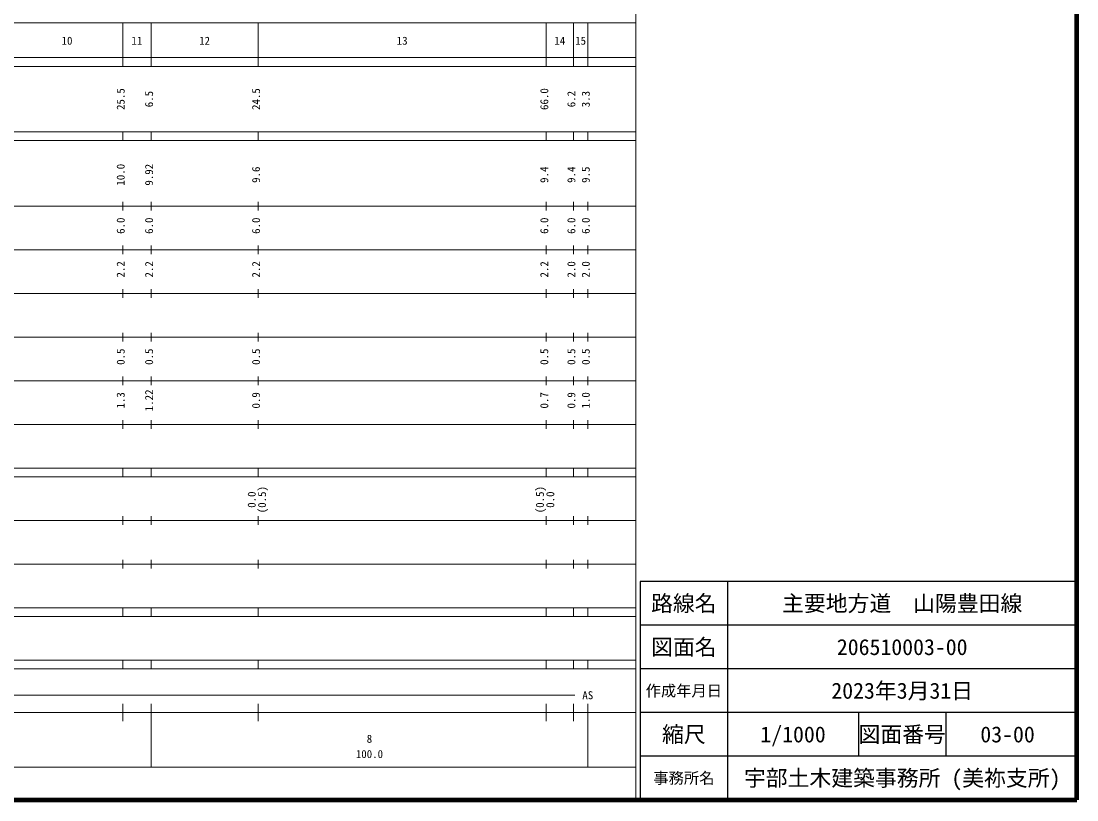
# Model space of a CAD drawing. Units: millimetres on the paper, enlarged 1000 times. Extents: x 40000 to 680000, y 20000 to 380000.
# Drawn here: x 438240 to 680000, y 20000 to 198357 of the extents above; entities that cross this region are included whole.
import ezdxf
from ezdxf.enums import TextEntityAlignment as Align

# ---------------------------------------------------------------- set-up
doc = ezdxf.new("R2010")
doc.units = ezdxf.units.MM
doc.header["$LTSCALE"] = 1000
for name, color, linetype, lineweight in [('M-TTL', 2, 'Continuous', 140), ('M-TTL-BAND', 7, 'Continuous', 13), ('M-TTL-FRAM', 2, 'Continuous', 25), ('M-TTL-LINE', 7, 'Continuous', 25)]:
    doc.layers.add(name, color=color, linetype=linetype, lineweight=lineweight)
doc.layers.add('M-TTL-TXT', color=7, linetype='Continuous')
doc.styles.add('ＭＳ ゴシック', font='')
doc.styles.get('ＭＳ ゴシック').set_extended_font_data('MS Gothic')

msp = doc.modelspace()

# ---------------------------------------------------------------- linework, layer by layer
at = {"layer": 'M-TTL'}
for p, q in [((680000, 20000), (680000, 380000)), ((40000, 20000), (680000, 20000))]:
    msp.add_line(p, q, dxfattribs=at)
at = {"layer": 'M-TTL-BAND'}
for p, q in [((579000, 20000), (579000, 370000)), ((68000, 198000), (579000, 198000)), ((461500, 188000), (461500, 198000)), ((468000, 188000), (468000, 198000)), ((492500, 188000), (492500, 198000)), ((558500, 188000), (558500, 198000)), ((564700, 188000), (564700, 198000)), ((568000, 188000), (568000, 198000)), ((40000, 190000), (579000, 190000)), ((40000, 188000), (579000, 188000)), ((40000, 173000), (579000, 173000)), ((461500, 171000), (461500, 173000)), ((468000, 171000), (468000, 173000)), ((492500, 171000), (492500, 173000)), ((558500, 171000), (558500, 173000)), ((564700, 171000), (564700, 173000)), ((568000, 171000), (568000, 173000)), ((40000, 171000), (579000, 171000)), ((40000, 156000), (579000, 156000)), ((461500, 155000), (461500, 157000)), ((468000, 155000), (468000, 157000)), ((492500, 155000), (492500, 157000)), ((558500, 155000), (558500, 157000)), ((564700, 155000), (564700, 157000)), ((568000, 155000), (568000, 157000)), ((46000, 146000), (579000, 146000)), ((461500, 145000), (461500, 147000)), ((468000, 145000), (468000, 147000)), ((492500, 145000), (492500, 147000)), ((558500, 145000), (558500, 147000)), ((564700, 145000), (564700, 147000)), ((568000, 145000), (568000, 147000)), ((52000, 136000), (579000, 136000)), ((461500, 135000), (461500, 137000)), ((468000, 135000), (468000, 137000)), ((492500, 135000), (492500, 137000)), ((558500, 135000), (558500, 137000)), ((564700, 135000), (564700, 137000)), ((568000, 135000), (568000, 137000)), ((46000, 126000), (579000, 126000)), ((461500, 125000), (461500, 127000)), ((468000, 125000), (468000, 127000)), ((492500, 125000), (492500, 127000)), ((558500, 125000), (558500, 127000)), ((564700, 125000), (564700, 127000)), ((568000, 125000), (568000, 127000)), ((461500, 115000), (461500, 117000)), ((468000, 115000), (468000, 117000)), ((492500, 115000), (492500, 117000)), ((558500, 115000), (558500, 117000)), ((564700, 115000), (564700, 117000)), ((568000, 115000), (568000, 117000)), ((52000, 116000), (579000, 116000)), ((461500, 105000), (461500, 107000)), ((468000, 105000), (468000, 107000)), ((492500, 105000), (492500, 107000)), ((558500, 105000), (558500, 107000)), ((564700, 105000), (564700, 107000)), ((568000, 105000), (568000, 107000)), ((46000, 106000), (579000, 106000)), ((40000, 96000), (579000, 96000)), ((461500, 94000), (461500, 96000)), ((468000, 94000), (468000, 96000)), ((492500, 94000), (492500, 96000)), ((558500, 94000), (558500, 96000)), ((564700, 94000), (564700, 96000)), ((568000, 94000), (568000, 96000)), ((40000, 94000), (579000, 94000)), ((461500, 83000), (461500, 85000)), ((468000, 83000), (468000, 85000)), ((492500, 83000), (492500, 85000)), ((558500, 83000), (558500, 85000)), ((564700, 83000), (564700, 85000)), ((568000, 83000), (568000, 85000)), ((49000, 84000), (579000, 84000)), ((461500, 73000), (461500, 75000)), ((468000, 73000), (468000, 75000)), ((492500, 73000), (492500, 75000)), ((558500, 73000), (558500, 75000)), ((564700, 73000), (564700, 75000)), ((568000, 73000), (568000, 75000)), ((40000, 74000), (579000, 74000)), ((40000, 64000), (579000, 64000)), ((461500, 62000), (461500, 64000)), ((468000, 62000), (468000, 64000)), ((492500, 62000), (492500, 64000)), ((558500, 62000), (558500, 64000)), ((564700, 62000), (564700, 64000)), ((568000, 62000), (568000, 64000)), ((40000, 62000), (579000, 62000)), ((40000, 52000), (579000, 52000)), ((461500, 50000), (461500, 52000)), ((468000, 50000), (468000, 52000)), ((492500, 50000), (492500, 52000)), ((558500, 50000), (558500, 52000)), ((564700, 50000), (564700, 52000)), ((568000, 50000), (568000, 52000)), ((40000, 50000), (579000, 50000)), ((71000, 44000), (565000, 44000)), ((461500, 38000), (461500, 42000)), ((468000, 27500), (468000, 42000)), ((492500, 38000), (492500, 42000)), ((558500, 38000), (558500, 42000)), ((564700, 38000), (564700, 42000)), ((568000, 27500), (568000, 42000)), ((40000, 40000), (579000, 40000)), ((68000, 27500), (579000, 27500))]:
    msp.add_line(p, q, dxfattribs=at)
at = {"layer": 'M-TTL-FRAM'}
for p, q in [((680000, 70000), (580000, 70000)), ((580000, 70000), (580000, 20000))]:
    msp.add_line(p, q, dxfattribs=at)
at = {"layer": 'M-TTL-LINE'}
for p, q in [((600000, 70000), (600000, 20000)), ((680000, 60000), (580000, 60000)), ((680000, 50000), (580000, 50000)), ((680000, 40000), (580000, 40000)), ((630000, 40000), (630000, 30000)), ((650000, 40000), (650000, 30000)), ((680000, 30000), (580000, 30000))]:
    msp.add_line(p, q, dxfattribs=at)

# ---------------------------------------------------------------- texts
at = {"layer": 'M-TTL-BAND', "style": 'ＭＳ ゴシック'}
for s, p in [('10', (448750, 192405)), ('11', (464750, 192405)), ('12', (480250, 192405)), ('13', (525500, 192405)), ('14', (561600, 192405)), ('15', (566350, 192405)), ('AS', (568000, 42500)), ('8', (518000, 32523)), ('100.0', (518000, 29033))]:
    msp.add_text(s, height=1833, dxfattribs=at).set_placement(p, align=Align.BOTTOM_CENTER)
for s, p in [('25.5', (462500, 180500)), ('6.5', (469000, 180500)), ('24.5', (493500, 180500)), ('66.0', (559500, 180500)), ('6.2', (565700, 180500)), ('3.3', (569000, 180500)), ('10.0', (462500, 163174)), ('9.92', (469000, 163174)), ('9.6', (493500, 163174)), ('9.4', (559500, 163174)), ('9.4', (565700, 163174)), ('9.5', (569000, 163174)), ('6.0', (462500, 151500)), ('6.0', (469000, 151500)), ('6.0', (493500, 151500)), ('6.0', (559500, 151500)), ('6.0', (565700, 151500)), ('6.0', (569000, 151500)), ('2.2', (462500, 141500)), ('2.2', (469000, 141500)), ('2.2', (493500, 141500)), ('2.2', (559500, 141500)), ('2.0', (565700, 141500)), ('2.0', (569000, 141500)), ('0.5', (462500, 121500)), ('0.5', (469000, 121500)), ('0.5', (493500, 121500)), ('0.5', (559500, 121500)), ('0.5', (565700, 121500)), ('0.5', (569000, 121500)), ('1.22', (469000, 111500)), ('1.3', (462500, 111500)), ('0.9', (493500, 111500)), ('0.7', (559500, 111500)), ('0.9', (565700, 111500)), ('1.0', (569000, 111500)), ('0.0', (492500, 88764)), ('(0.5)', (494870, 88764)), ('(0.5)', (558500, 88764)), ('0.0', (560870, 88764))]:
    msp.add_text(s, height=1833, rotation=90, dxfattribs=at).set_placement(p, align=Align.BOTTOM_CENTER)
at = {"layer": 'M-TTL-TXT', "style": 'ＭＳ ゴシック'}
for s, height, p in [('路線名', 3666, (590000, 65000)), ('路線名', 3666, (590000, 65000)), ('主要地方道\u3000山陽豊田線', 3666, (640000, 65000)), ('図面名', 3666, (590000, 55000)), ('図面名', 3666, (590000, 55000)), ('206510003-00', 3666, (640000, 55000)), ('作成年月日', 2566, (590000, 45000)), ('作成年月日', 2566, (590000, 45000)), ('2023年3月31日', 3666, (640000, 45000)), ('縮尺', 3666, (590000, 35000)), ('縮尺', 3666, (590000, 35000)), ('1/1000', 3666, (615000, 35000)), ('図面番号', 3666, (640000, 35000)), ('図面番号', 3666, (640000, 35000)), ('03-00', 3666, (664125, 35000)), ('事務所名', 2566, (590000, 25000)), ('事務所名', 2566, (590000, 25000)), ('宇部土木建築事務所 (美祢支所)', 3666, (640000, 25000))]:
    msp.add_text(s, height=height, dxfattribs=at).set_placement(p, align=Align.MIDDLE_CENTER)

doc.saveas('drawing.dxf')
